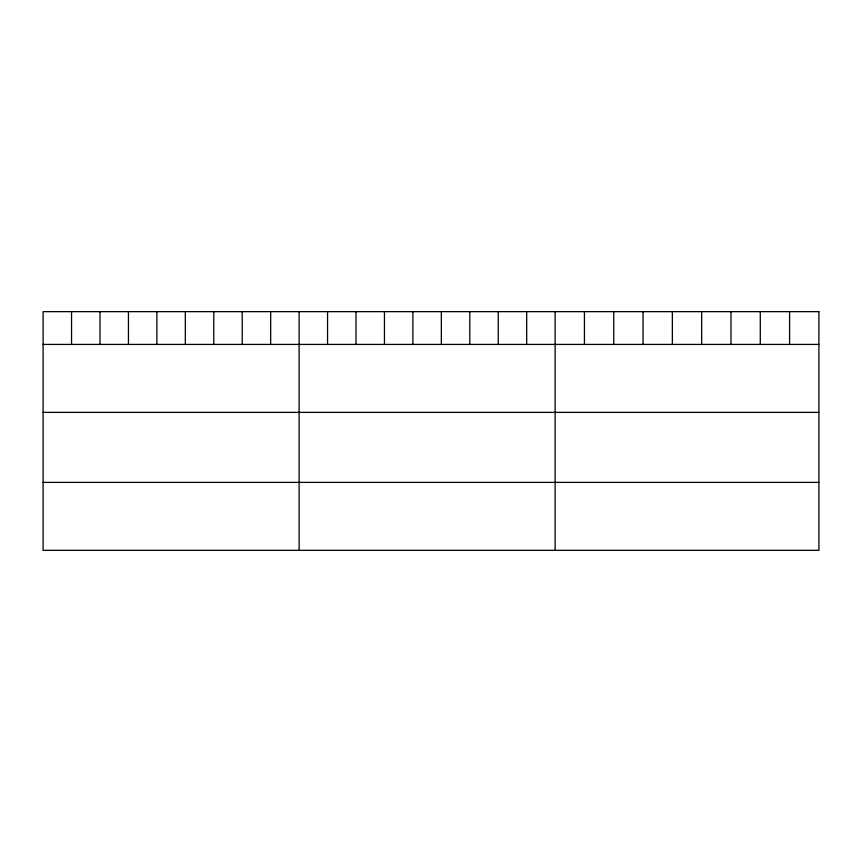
<?xml version="1.0" encoding="UTF-8"?>
<svg xmlns="http://www.w3.org/2000/svg" width="862" height="862" viewBox="0 0 862 862"><rect width="100%" height="100%" fill="white"/><g stroke="black" fill="none" stroke-linecap="round" stroke-linejoin="round"><path stroke-width="1.29" d="M43.1 344.423L818.9 344.423M43.1 412.381L818.9 412.381M43.1 482.386L818.9 482.386M789.592 311.656L789.592 344.423M760.284 311.656L760.284 344.423M730.976 311.656L730.976 344.423M701.668 311.656L701.668 344.423M672.36 311.656L672.36 344.423M643.052 311.656L643.052 344.423M613.744 311.656L613.744 344.423M584.436 311.656L584.436 344.423M555.128 311.656L555.128 550.344M526.682 311.656L526.682 344.423M498.236 311.656L498.236 344.423M469.79 311.656L469.79 344.423M441.344 311.656L441.344 344.423M412.898 311.656L412.898 344.423M384.452 311.656L384.452 344.423M356.006 311.656L356.006 344.423M327.56 311.656L327.56 344.423M299.114 311.656L299.114 550.344M270.668 311.656L270.668 344.423M242.222 311.656L242.222 344.423M213.776 311.656L213.776 344.423M185.33 311.656L185.33 344.423M156.884 311.656L156.884 344.423M128.438 311.656L128.438 344.423M99.992 311.656L99.992 344.423M71.546 311.656L71.546 344.423M818.9 311.656L43.1 311.656L43.1 550.344L818.9 550.344L818.9 311.656"/></g></svg>
